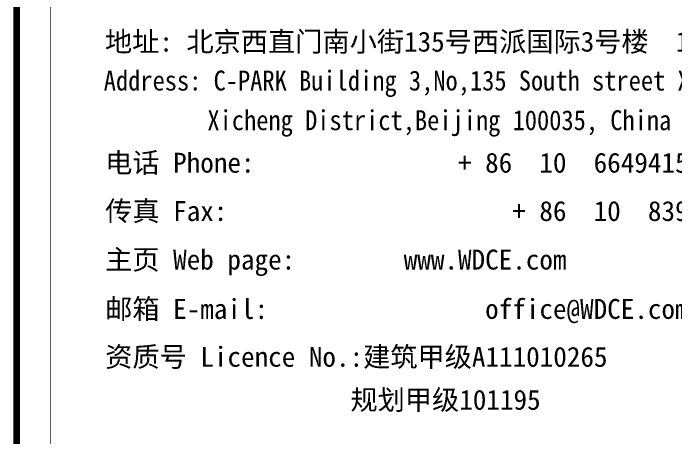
# Model space of a CAD drawing. Extents: x 115799 to 952918, y -190076 to 200966.
# Drawn here: x 471548 to 474009, y 38070 to 39648 of the extents above; entities that cross this region are included whole.
import ezdxf
from ezdxf.enums import TextEntityAlignment as Align

# ---------------------------------------------------------------- set-up
doc = ezdxf.new("R2010")
doc.units = 0
doc.header["$LTSCALE"] = 1000
doc.header["$MEASUREMENT"] = 0
for name, color, linetype in [('00-图签签名_10', 10, 'Continuous'), ('SHEET_LINE', 6, 'Continuous'), ('SHEET_TEXT', 7, 'Continuous')]:
    doc.layers.add(name, color=color, linetype=linetype)
doc.styles.add('A0-建筑图签$0$hwxh', font='STXIHEI.TTF')
doc.styles.add('华文细黑', font='STXIHEI.TTF', dxfattribs={"height": 10})

# ---------------------------------------------------------------- blocks, each defined once
blk = doc.blocks.new('图签-A1')
at = {"layer": 'SHEET_LINE', "const_width": 0.5}
blk.add_lwpolyline([(-65, -0.1653651263004576), (0, -0.1653651263004576), (-9.094947017729282e-13, 512.3346348736995), (-65.00000000000091, 512.3346348736995)], close=True, dxfattribs=at)
at = {"layer": 'SHEET_LINE', "const_width": 0.04999999999999995}
blk.add_lwpolyline([(-62.50000000000091, 416.4355420853271), (-62.50000000000091, 239.4089428585758)], dxfattribs=at)
at = {"layer": '00-图签签名_10', "style": 'A0-建筑图签$0$hwxh'}
for tag, p in [('曲佰忠', (-28.75773944549064, 153.5416569594063)), ('郭艳霞', (-28.75773944549064, 146.0416569594063)), ('关宝凤', (-28.75773944549064, 131.0416569594063)), ('李杰', (-28.75773944549064, 116.0416569594063)), ('李杰', (-28.75773944549064, 108.5416569594063))]:
    blk.add_attdef(tag, text='', height=2.299999999999999, dxfattribs=at).set_placement(p, align=Align.TOP_CENTER)
at = {"layer": 'SHEET_TEXT', "style": '华文细黑'}
for s, p in [('地址: 北京西直门南小街135号西派国际3号楼  100035', (-58.43977732776284, 380.5845117546787)), ('电话 Phone:               + 86  10  66494151/52/53', (-58.42124720930678, 371.5870115988309)), ('传真 Fax:                     + 86  10  83957590', (-58.42124720930678, 367.9968036923465)), ('主页 Web page:        www.WDCE.com', (-58.42124720930678, 364.3858850288534)), ('邮箱 E-mail:                office@WDCE.com.cn ', (-58.42124720930678, 360.7169398580609)), ('资质号 Licence No.:建筑甲级A111010265', (-58.42124720930678, 357.1605959204981)), ('规划甲级101195', (-40.20108854190084, 353.9655373025616))]:
    blk.add_text(s, height=1.481169032266934, dxfattribs=at).set_placement(p)
at = {"layer": 'SHEET_TEXT', "style": '华文细黑', "width": 0.9}
for s, p in [('Address: C-PARK Building 3,No,135 South street Xizhimen,', (-58.52993982751468, 377.6929204885755)), ('Xicheng District,Beijing 100035, China', (-50.82884830783223, 374.7466221888226))]:
    blk.add_text(s, height=1.481169032266934, dxfattribs=at).set_placement(p)

msp = doc.modelspace()

# ---------------------------------------------------------------- block references
at = {"xscale": 50, "yscale": 50, "zscale": 50}
msp.add_blockref('图签-A1', (474810.5, 20476), dxfattribs=at)

doc.saveas('drawing.dxf')
